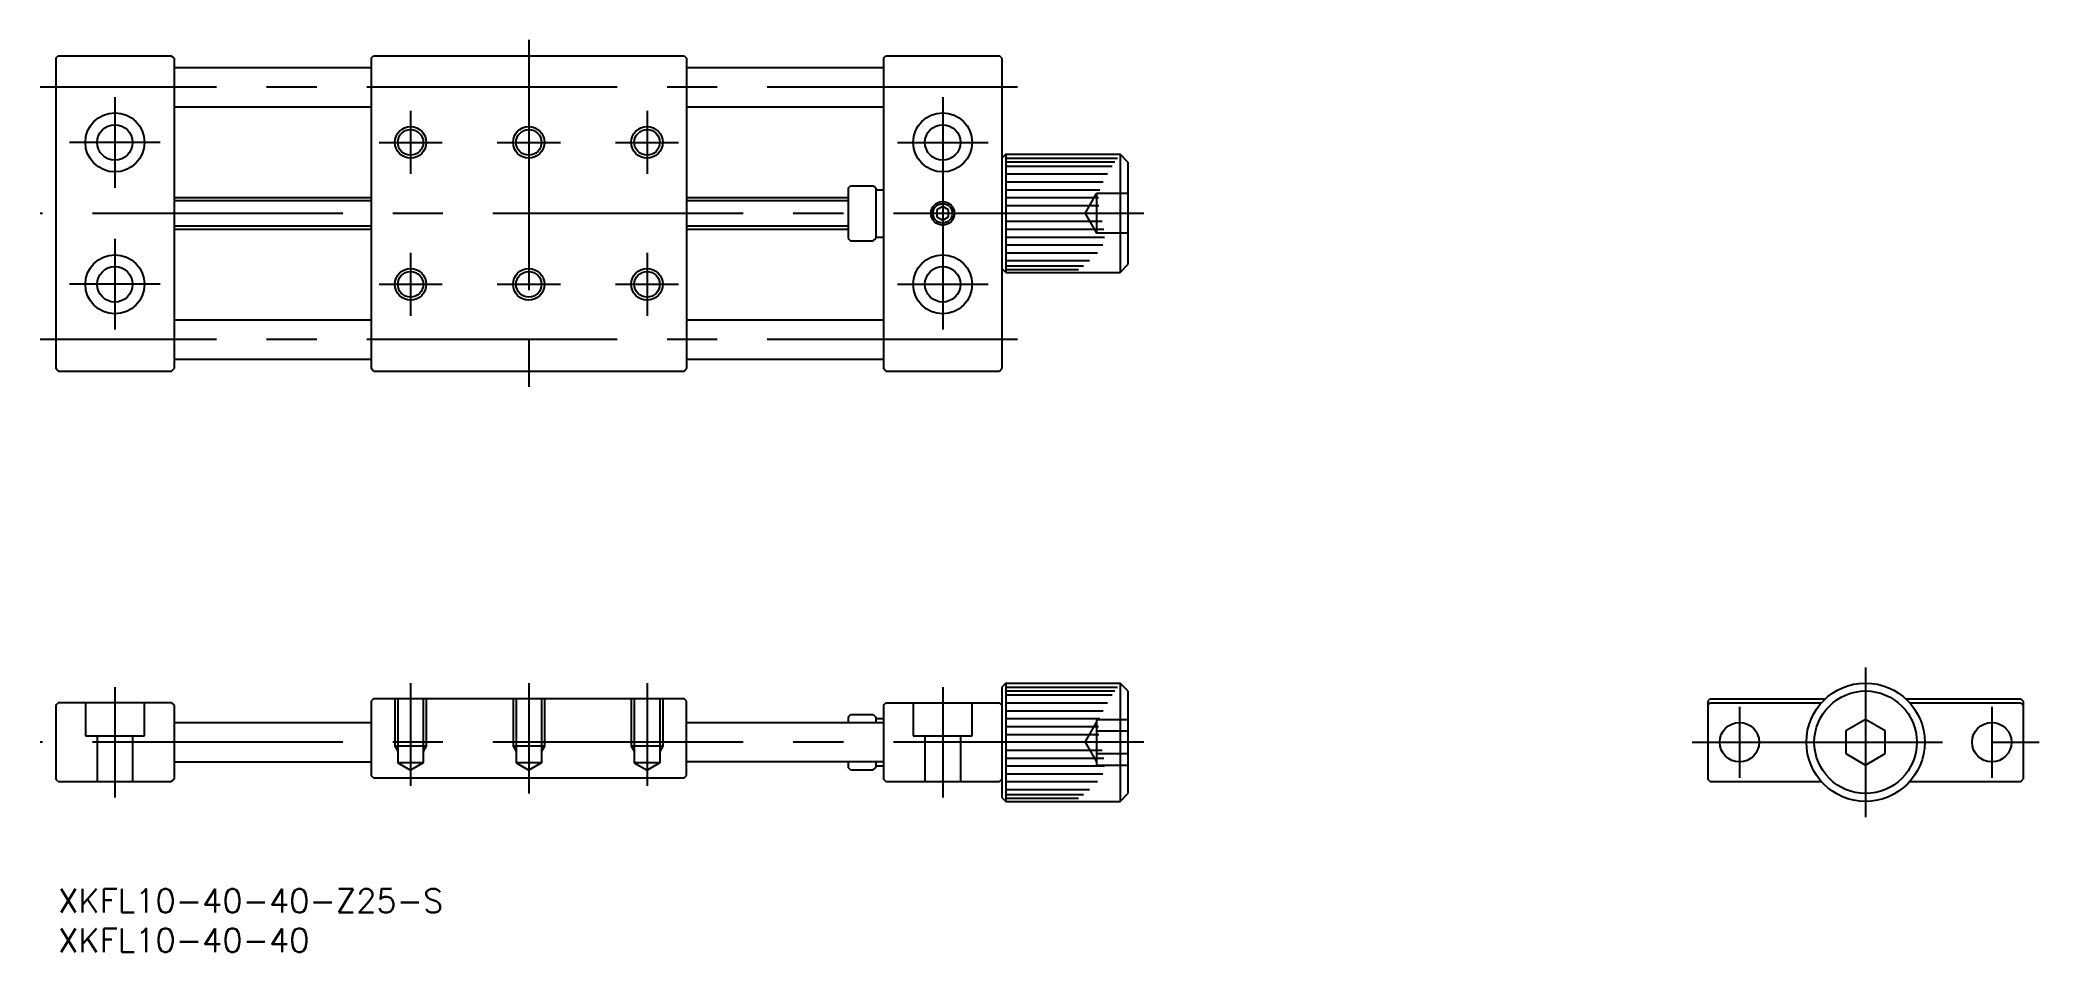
# Model space of a CAD drawing. Extents: x -232 to 22, y -27 to 89.
import ezdxf

# ---------------------------------------------------------------- set-up
doc = ezdxf.new("R2010")
doc.units = 0
doc.linetypes.add('CENTER', pattern=[50.8, 31.75, -6.35, 6.35, -6.35])
doc.linetypes.add('DASHED', pattern=[19.05, 12.7, -6.35])
doc.layers.get('0').update_dxf_attribs({"linetype": 'CONTINUOUS'})
doc.layers.add('CENTER', color=1, linetype='CONTINUOUS')
doc.styles.get("Standard").update_dxf_attribs({"font": 'txt.shx', "height": 3, "bigfont": 'bigfont.shx'})

# ---------------------------------------------------------------- blocks, each defined once
blk = doc.blocks.new('*U2')
at = {"color": 7, "linetype": 'CONTINUOUS'}
blk.add_text('XKFL10-40-40-Z25-S', height=3, dxfattribs=at).set_placement((-229.26, -21.61))
blk = doc.blocks.new('*U3')
at = {"color": 7, "linetype": 'CONTINUOUS'}
blk.add_text('XKFL10-40-40', height=3, dxfattribs=at).set_placement((-229.26, -26.61))

msp = doc.modelspace()

# ---------------------------------------------------------------- linework, layer by layer
at = {"color": 7, "linetype": 'CONTINUOUS'}
for p, q in [((-229.56, 86.79), (-229.26, 87.09)), ((-229.56, 86.79), (-229.56, 47.39)), ((-229.26, 87.09), (-214.86, 87.09)), ((-214.56, 86.79), (-214.86, 87.09)), ((-214.56, 86.79), (-214.56, 47.39)), ((-189.56, 86.79), (-189.26, 87.09)), ((-189.56, 86.79), (-189.56, 47.39)), ((-189.26, 87.09), (-149.86, 87.09)), ((-149.86, 87.09), (-149.56, 86.79)), ((-149.56, 86.79), (-149.56, 47.39)), ((-124.56, 86.79), (-124.26, 87.09)), ((-124.56, 86.79), (-124.56, 47.39)), ((-124.26, 87.09), (-109.86, 87.09)), ((-109.56, 86.79), (-109.86, 87.09)), ((-109.56, 86.79), (-109.56, 47.39)), ((-214.56, 85.59), (-189.56, 85.59)), ((-149.56, 85.59), (-124.56, 85.59)), ((-214.56, 80.59), (-189.56, 80.59)), ((-149.56, 80.59), (-124.56, 80.59)), ((-109.06, 74.59), (-109.56, 74.09)), ((-109.06, 74.59), (-109.06, 59.59)), ((-109.06, 74.59), (-94.56, 74.59)), ((-109.06, 74.09), (-94.9, 74.09)), ((-109.06, 73.62), (-95.21, 73.62)), ((-94.56, 74.59), (-94.56, 59.59)), ((-93.56, 73.59), (-94.56, 74.59)), ((-93.56, 73.59), (-93.56, 60.59)), ((-109.06, 73.09), (-95.56, 73.09)), ((-109.06, 72.09), (-96.17, 72.09)), ((-109.06, 71.09), (-96.7, 71.09)), ((-214.56, 69.09), (-189.56, 69.09)), ((-149.56, 69.09), (-129.06, 69.09)), ((-129.06, 70.29), (-128.76, 70.59)), ((-129.06, 70.29), (-129.06, 63.89)), ((-128.76, 70.59), (-125.86, 70.59)), ((-125.86, 70.59), (-125.56, 70.29)), ((-125.56, 70.29), (-125.56, 63.89)), ((-125.56, 70.09), (-124.56, 70.09)), ((-109.06, 70.09), (-97.12, 70.09)), ((-109.06, 69.09), (-97.31, 69.09)), ((-117.06, 67.95), (-117.81, 67.52)), ((-117.81, 67.52), (-117.81, 66.65)), ((-117.81, 66.65), (-117.06, 66.22)), ((-116.31, 67.52), (-117.06, 67.95)), ((-117.06, 66.22), (-116.31, 66.65)), ((-116.31, 66.65), (-116.31, 67.52)), ((-109.06, 68.09), (-97.27, 68.09)), ((-109.06, 66.09), (-96.85, 66.09)), ((-214.56, 65.09), (-189.56, 65.09)), ((-149.56, 65.09), (-129.06, 65.09)), ((-129.06, 63.89), (-128.76, 63.59)), ((-128.76, 63.59), (-125.86, 63.59)), ((-125.86, 63.59), (-125.56, 63.89)), ((-125.56, 64.09), (-124.56, 64.09)), ((-109.06, 65.09), (-96.62, 65.09)), ((-109.06, 64.09), (-96.54, 64.09)), ((-109.06, 63.09), (-96.74, 63.09)), ((-109.06, 62.09), (-97.42, 62.09)), ((-109.06, 61.09), (-98.44, 61.09)), ((-109.06, 59.59), (-109.56, 60.09)), ((-109.06, 60.45), (-99.22, 60.45)), ((-109.06, 59.98), (-99.84, 59.98)), ((-109.06, 59.59), (-94.56, 59.59)), ((-94.56, 59.59), (-93.56, 60.59)), ((-214.56, 53.59), (-189.56, 53.59)), ((-149.56, 53.59), (-124.56, 53.59)), ((-214.56, 48.59), (-189.56, 48.59)), ((-149.56, 48.59), (-124.56, 48.59)), ((-229.26, 47.09), (-229.56, 47.39)), ((-229.26, 47.09), (-214.86, 47.09)), ((-214.86, 47.09), (-214.56, 47.39)), ((-189.26, 47.09), (-189.56, 47.39)), ((-189.26, 47.09), (-149.86, 47.09)), ((-149.86, 47.09), (-149.56, 47.39)), ((-124.26, 47.09), (-124.56, 47.39)), ((-124.26, 47.09), (-109.86, 47.09)), ((-109.86, 47.09), (-109.56, 47.39)), ((-189.26, 5.5), (-189.56, 5.2)), ((-189.56, 5.2), (-189.56, -4.2)), ((-149.86, 5.5), (-189.26, 5.5)), ((-149.56, 5.2), (-149.86, 5.5)), ((-149.56, -4.2), (-149.56, 5.2)), ((-109.06, 7.5), (-109.56, 7)), ((-109.56, 7), (-109.56, -7)), ((-109.06, 7.5), (-94.56, 7.5)), ((-109.06, 7.5), (-109.06, -7.5)), ((-109.06, 7), (-94.9, 7)), ((-109.06, 6.54), (-95.21, 6.54)), ((-109.06, 6), (-95.56, 6)), ((-94.56, 7.5), (-94.56, -7.5)), ((-93.56, 6.5), (-94.56, 7.5)), ((-93.56, 6.5), (-93.56, -6.5)), ((-19.7, 5.5), (-20, 5.2)), ((-20, 5.2), (-20, -4.5)), ((-19.7, 5.5), (-5.1, 5.5)), ((5.1, 5.5), (19.7, 5.5)), ((19.7, 5.5), (20, 5.2)), ((20, 5.2), (20, -4.5)), ((-229.56, 4.7), (-229.26, 5)), ((-229.56, 4.7), (-229.56, -4.7)), ((-214.86, 5), (-229.26, 5)), ((-214.86, 5), (-214.56, 4.7)), ((-214.56, 4.7), (-214.56, -4.7)), ((-129.06, 3.2), (-128.76, 3.5)), ((-129.06, 3.2), (-129.06, 2.5)), ((-128.76, 3.5), (-125.86, 3.5)), ((-125.86, 3.5), (-125.56, 3.2)), ((-125.56, 3.2), (-125.56, 2.5)), ((-125.56, 3), (-124.56, 3)), ((-124.56, 4.7), (-124.26, 5)), ((-124.56, 4.7), (-124.56, -4.7)), ((-124.26, 5), (-109.86, 5)), ((-109.56, 4.7), (-109.86, 5)), ((-109.06, 5), (-96.17, 5)), ((-109.06, 4), (-96.7, 4)), ((-109.06, 3), (-97.12, 3)), ((-19.7, 5), (-20, 4.7)), ((-20, 4.7), (-20, -4.7)), ((-19.7, 5), (-5.59, 5)), ((0, 2.89), (-2.5, 1.44)), ((2.5, 1.44), (0, 2.89)), ((5.59, 5), (19.7, 5)), ((19.7, 5), (20, 4.7)), ((20, 4.7), (20, -4.7)), ((-214.56, 2.5), (-189.56, 2.5)), ((-149.56, 2.5), (-124.56, 2.5)), ((-109.06, 2), (-97.31, 2)), ((-109.06, 1), (-97.27, 1)), ((-2.5, 1.44), (-2.5, -1.44)), ((2.5, -1.44), (2.5, 1.44)), ((-214.56, -2.5), (-189.56, -2.5)), ((-124.56, -2.5), (-149.56, -2.5)), ((-129.06, -2.5), (-129.06, -3.2)), ((-125.56, -2.5), (-125.56, -3.2)), ((-109.06, -1), (-96.85, -1)), ((-109.06, -2), (-96.62, -2)), ((-2.5, -1.44), (0, -2.89)), ((0, -2.89), (2.5, -1.44)), ((-229.26, -5), (-229.56, -4.7)), ((-229.26, -5), (-214.86, -5)), ((-214.86, -5), (-214.56, -4.7)), ((-189.26, -4.5), (-189.56, -4.2)), ((-189.26, -4.5), (-149.86, -4.5)), ((-149.86, -4.5), (-149.56, -4.2)), ((-128.76, -3.5), (-129.06, -3.2)), ((-128.76, -3.5), (-125.86, -3.5)), ((-125.86, -3.5), (-125.56, -3.2)), ((-125.56, -3), (-124.56, -3)), ((-124.26, -5), (-124.56, -4.7)), ((-124.26, -5), (-109.86, -5)), ((-109.86, -5), (-109.56, -4.7)), ((-109.06, -3), (-96.54, -3)), ((-109.06, -4), (-96.74, -4)), ((-109.06, -5), (-97.42, -5)), ((-19.7, -5), (-20, -4.7)), ((-19.7, -5), (-5.59, -5)), ((5.59, -5), (19.7, -5)), ((19.7, -5), (20, -4.7)), ((-109.56, -7), (-109.06, -7.5)), ((-109.06, -6), (-98.44, -6)), ((-109.06, -6.64), (-99.22, -6.64)), ((-109.06, -7.11), (-99.84, -7.11)), ((-109.06, -7.5), (-94.56, -7.5)), ((-94.56, -7.5), (-93.56, -6.5))]:
    msp.add_line(p, q, dxfattribs=at)
at = {"color": 3, "linetype": 'CONTINUOUS'}
for p, q in [((-214.56, 68.71), (-189.56, 68.71)), ((-149.56, 68.71), (-129.06, 68.71)), ((-189.56, 65.46), (-214.56, 65.46)), ((-129.06, 65.46), (-149.56, 65.46))]:
    msp.add_line(p, q, dxfattribs=at)
at = {"color": 3, "linetype": 'DASHED'}
for p, q in [((-99.01, 67.09), (-97.56, 69.59)), ((-97.56, 69.59), (-97.56, 64.59)), ((-93.56, 69.59), (-97.56, 69.59)), ((-99.01, 67.09), (-97.56, 64.59)), ((-93.56, 67.09), (-97.56, 67.09)), ((-93.56, 64.59), (-97.56, 64.59)), ((-186.56, 5.5), (-186.56, -0.5)), ((-186.18, 5.5), (-186.18, -2.6)), ((-182.94, 5.5), (-182.94, -2.6)), ((-182.56, 5.5), (-182.56, -0.5)), ((-171.56, 5.5), (-171.56, -0.5)), ((-171.18, 5.5), (-171.18, -2.6)), ((-167.94, 5.5), (-167.94, -2.6)), ((-167.56, 5.5), (-167.56, -0.5)), ((-156.56, 5.5), (-156.56, -0.5)), ((-156.18, 5.5), (-156.18, -2.6)), ((-152.94, 5.5), (-152.94, -2.6)), ((-152.56, 5.5), (-152.56, -0.5)), ((-225.81, 5), (-225.81, 0.8)), ((-218.31, 0.8), (-218.31, 5)), ((-120.81, 5), (-120.81, 0.8)), ((-113.31, 0.8), (-113.31, 5)), ((-97.56, 2.89), (-97.56, -2.89)), ((-97.56, 2.89), (-93.56, 2.89)), ((-225.81, 0.8), (-218.31, 0.8)), ((-224.31, 0.8), (-224.31, -5)), ((-219.81, 0.8), (-219.81, -5)), ((-120.81, 0.8), (-113.31, 0.8)), ((-119.31, 0.8), (-119.31, -5)), ((-114.81, 0.8), (-114.81, -5)), ((-99.01, 0), (-97.56, 2.5)), ((-97.56, 1.44), (-93.56, 1.44)), ((-186.56, -0.5), (-186.18, -1.16)), ((-182.56, -0.5), (-186.56, -0.5)), ((-182.56, -0.5), (-182.94, -1.16)), ((-167.56, -0.5), (-171.56, -0.5)), ((-171.56, -0.5), (-171.18, -1.16)), ((-167.56, -0.5), (-167.94, -1.16)), ((-152.56, -0.5), (-156.56, -0.5)), ((-156.56, -0.5), (-156.18, -1.16)), ((-152.56, -0.5), (-152.94, -1.16)), ((-99.01, 0), (-97.56, -2.5)), ((-97.56, -1.44), (-93.56, -1.44)), ((-186.18, -2.6), (-184.56, -3.54)), ((-182.94, -2.6), (-186.18, -2.6)), ((-182.94, -2.6), (-184.56, -3.54)), ((-171.18, -2.6), (-169.56, -3.54)), ((-167.94, -2.6), (-171.18, -2.6)), ((-167.94, -2.6), (-169.56, -3.54)), ((-152.94, -2.6), (-156.18, -2.6)), ((-156.18, -2.6), (-154.56, -3.54)), ((-152.94, -2.6), (-154.56, -3.54)), ((-97.56, -2.89), (-93.56, -2.89))]:
    msp.add_line(p, q, dxfattribs=at)
at = {"color": 7, "linetype": 'CONTINUOUS'}
for centre, radius in [((-222.06, 76.09), 3.75), ((-117.06, 76.09), 3.75), ((-222.06, 76.09), 2.25), ((-184.56, 76.09), 1.62), ((-169.56, 76.09), 1.62), ((-154.56, 76.09), 1.62), ((-117.06, 76.09), 2.25), ((-117.06, 67.09), 1.23), ((-222.06, 58.09), 3.75), ((-117.06, 58.09), 3.75), ((-222.06, 58.09), 2.25), ((-184.56, 58.09), 1.62), ((-169.56, 58.09), 1.62), ((-154.56, 58.09), 1.62), ((-117.06, 58.09), 2.25), ((0, 0), 7.5), ((0, 0), 6.5), ((-16, 0), 2.5), ((-16, 0), 2.5), ((16, 0), 2.5)]:
    msp.add_circle(centre, radius, dxfattribs=at)
at = {"color": 3, "linetype": 'CONTINUOUS'}
for centre, radius in [((-184.56, 76.09), 2), ((-169.56, 76.09), 2), ((-154.56, 76.09), 2), ((-117.06, 67.09), 1.5), ((-184.56, 58.09), 2), ((-169.56, 58.09), 2), ((-154.56, 58.09), 2)]:
    msp.add_circle(centre, radius, dxfattribs=at)
at = {"layer": 'CENTER', "color": 1, "linetype": 'CENTER'}
for p, q in [((-169.56, 89.09), (-169.56, 45.09)), ((-107.56, 83.09), (-231.56, 83.09)), ((-222.06, 81.84), (-222.06, 70.34)), ((-117.06, 81.84), (-117.06, 52.34)), ((-184.56, 80.09), (-184.56, 72.09)), ((-154.56, 80.09), (-154.56, 72.09)), ((-216.31, 76.09), (-227.81, 76.09)), ((-188.56, 76.09), (-180.56, 76.09)), ((-173.56, 76.09), (-165.56, 76.09)), ((-158.56, 76.09), (-150.56, 76.09)), ((-122.81, 76.09), (-111.31, 76.09)), ((-91.56, 67.09), (-231.56, 67.09)), ((-222.06, 63.84), (-222.06, 52.34)), ((-184.56, 62.09), (-184.56, 54.09)), ((-154.56, 62.09), (-154.56, 54.09)), ((-216.31, 58.09), (-227.81, 58.09)), ((-188.56, 58.09), (-180.56, 58.09)), ((-173.56, 58.09), (-165.56, 58.09)), ((-158.56, 58.09), (-150.56, 58.09)), ((-122.81, 58.09), (-111.31, 58.09)), ((-107.56, 51.09), (-231.56, 51.09)), ((0, 9.5), (0, -9.5)), ((-222.06, 7), (-222.06, -7)), ((-184.56, 7.5), (-184.56, -5.54)), ((-169.56, 7.5), (-169.56, -6.5)), ((-154.56, 7.5), (-154.56, -5.54)), ((-117.06, 7), (-117.06, -7)), ((-16, 4.5), (-16, -4.5)), ((16, 4.5), (16, -4.5)), ((-91.56, 0), (-231.56, 0)), ((-22, 0), (22, 0))]:
    msp.add_line(p, q, dxfattribs=at)

# ---------------------------------------------------------------- block references
at = {"color": 7, "linetype": 'CONTINUOUS'}
for name in ['*U2', '*U3']:
    msp.add_blockref(name, (0, 0), dxfattribs=at)

doc.saveas('drawing.dxf')
